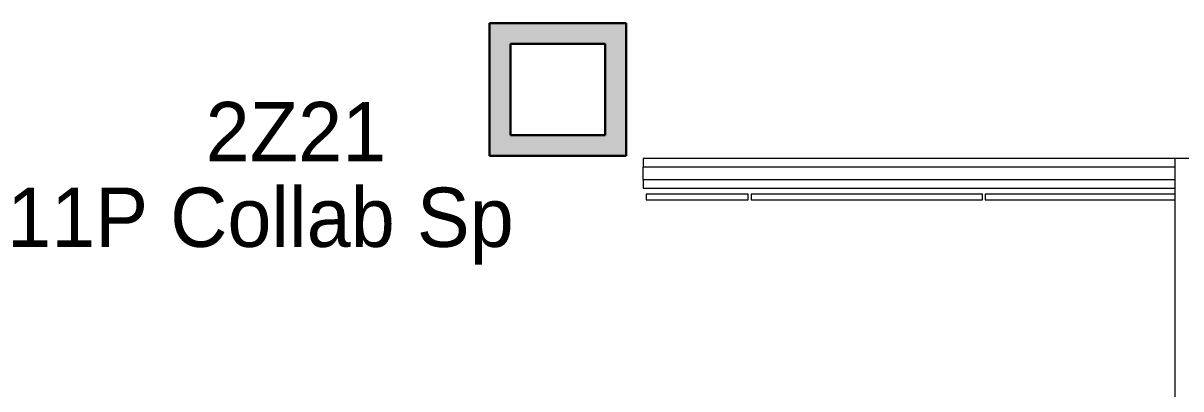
# Model space of a CAD drawing. Header units: millimetres. Extents: x 155927 to 295199, y -4084 to 97293.
# Drawn here: x 185997 to 189903, y 22798 to 24032 of the extents above; entities that cross this region are included whole.
import ezdxf

# ---------------------------------------------------------------- set-up
doc = ezdxf.new("R2010")
doc.units = ezdxf.units.MM
doc.header["$MEASUREMENT"] = 0
for name, color, linetype, lineweight in [('A-AREA-IDEN', 7, 'CONTINUOUS', 9), ('A-FLOR-HRAL', 7, 'CONTINUOUS', 9), ('A-WALL-PATT', 7, 'CONTINUOUS', 9), ('I-WALL', 7, 'CONTINUOUS', 9)]:
    doc.layers.add(name, color=color, linetype=linetype, lineweight=lineweight)
doc.styles.add('Century Gothic', font='GOTHIC.TTF', dxfattribs={"height": 200})

msp = doc.modelspace()

# ---------------------------------------------------------------- hatches: boundary and pattern name
at = {"layer": 'A-WALL-PATT'}
for points in [[(187961.1, 23961.5), (188031.1, 23961.5), (188031.1, 24031.5), (187570.6, 24031.5), (187570.6, 23961.5), (187753.9, 23961.5)], [(187640.6, 23584.1), (187640.6, 23961.5), (187570.6, 23961.5), (187570.6, 23584.1)], [(188031.1, 23654.1), (188031.1, 23961.5), (187961.1, 23961.5), (187961.1, 23654.1)], [(187753.9, 23584.1), (188031.1, 23584.1), (188031.1, 23654.1), (187640.6, 23654.1), (187640.6, 23584.1)]]:
    msp.add_hatch(color=256, dxfattribs=at).paths.add_polyline_path(points, flags=0)

# ---------------------------------------------------------------- linework, layer by layer
at = {"layer": 'A-FLOR-HRAL'}
for p, q in [((189883.3, 23575.1), (188089.2, 23575.1)), ((188089.2, 23575.1), (188089.2, 23546.1)), ((193758.8, 23575.1), (189883.3, 23575.1)), ((189883.3, 23575.1), (189883.3, 15540.1)), ((189883.3, 23546.1), (188089.2, 23546.1)), ((188089.2, 23504.1), (188089.2, 23546.1)), ((188089.2, 23504.1), (189883.3, 23504.1)), ((188089.2, 23504.1), (188089.2, 23475.1)), ((188089.2, 23475.1), (189883.3, 23475.1)), ((188099.2, 23455.1), (188099.2, 23435.1)), ((188443.3, 23455.1), (188099.2, 23455.1)), ((188443.3, 23435.1), (188443.3, 23455.1)), ((188453.3, 23455.1), (188453.3, 23435.1)), ((189233.3, 23455.1), (188453.3, 23455.1)), ((189233.3, 23435.1), (189233.3, 23455.1)), ((189883.3, 23455.1), (189243.3, 23455.1)), ((189243.3, 23455.1), (189243.3, 23435.1)), ((188099.2, 23435.1), (188443.3, 23435.1)), ((188453.3, 23435.1), (189233.3, 23435.1)), ((189243.3, 23435.1), (189883.3, 23435.1))]:
    msp.add_line(p, q, dxfattribs=at)
at = {"layer": 'I-WALL', "lineweight": 30}
for p, q in [((188031.1, 24031.5), (187570.6, 24031.5)), ((187570.6, 24031.5), (187570.6, 23961.5)), ((188031.1, 23961.5), (188031.1, 24031.5)), ((187570.6, 23961.5), (187570.6, 23584.1)), ((187640.6, 23961.5), (187961.1, 23961.5)), ((187640.6, 23654.1), (187640.6, 23961.5)), ((187961.1, 23961.5), (187961.1, 23654.1)), ((188031.1, 23654.1), (188031.1, 23961.5)), ((187961.1, 23654.1), (187640.6, 23654.1)), ((188031.1, 23584.1), (188031.1, 23654.1)), ((187570.6, 23584.1), (187640.6, 23584.1)), ((187640.6, 23584.1), (188031.1, 23584.1))]:
    msp.add_line(p, q, dxfattribs=at)

# ---------------------------------------------------------------- texts
at = {"layer": 'A-AREA-IDEN', "style": 'Century Gothic'}
for s, p in [('2Z21', (186612.3, 23565.7)), ('11P Collab Sp', (185942.5, 23276.8))]:
    msp.add_text(s, height=200, dxfattribs=at).set_placement(p)

doc.saveas('drawing.dxf')
